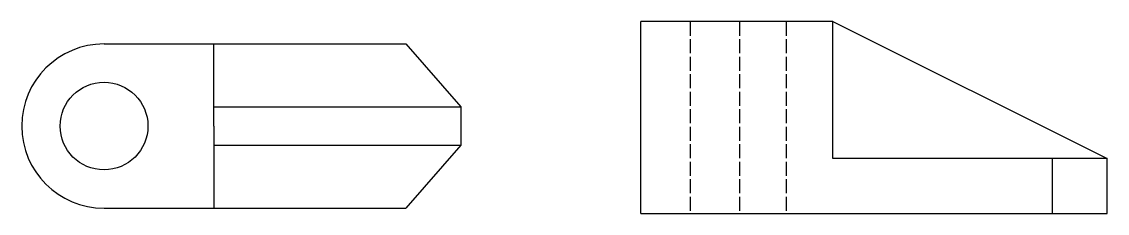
# Model space of a CAD drawing. Header units: millimetres. Extents: x 7.6 to 54, y 9.9 to 18.1.
import ezdxf

# ---------------------------------------------------------------- set-up
doc = ezdxf.new("R2010")
doc.units = ezdxf.units.MM
doc.linetypes.add('ACAD_ISO02W100', pattern=[15, 12, -3])
for name, color, linetype in [('Cerc', 2, 'ACAD_ISO02W100'), ('Contur', 1, 'ACAD_ISO02W100'), ('Linie punctata', 4, 'ACAD_ISO02W100'), ('Triungi', 6, 'ACAD_ISO02W100')]:
    doc.layers.add(name, color=color, linetype=linetype)

msp = doc.modelspace()

# ---------------------------------------------------------------- linework, layer by layer
at = {"layer": 'Cerc', "linetype": 'Continuous'}
msp.add_circle((11.116, 13.656), 1.876, dxfattribs=at)
at = {"layer": 'Contur', "linetype": 'Continuous'}
for p, q in [((42.258, 18.126), (34.051, 18.126)), ((34.051, 9.918), (34.051, 18.126)), ((11.116, 17.174), (24.013, 17.174)), ((15.806, 13.656), (15.806, 17.174)), ((24.013, 17.174), (26.358, 14.477)), ((15.806, 14.477), (24.013, 14.477)), ((24.013, 14.477), (26.358, 14.477)), ((26.358, 14.477), (26.358, 12.835)), ((15.806, 13.656), (15.806, 10.139)), ((15.806, 12.835), (24.013, 12.835)), ((24.013, 12.835), (26.358, 12.835)), ((26.358, 12.835), (24.013, 10.139)), ((51.638, 9.918), (51.638, 12.263)), ((53.983, 9.918), (53.983, 12.263)), ((11.116, 10.139), (24.013, 10.139)), ((34.051, 9.918), (53.983, 9.918))]:
    msp.add_line(p, q, dxfattribs=at)
msp.add_arc((11.116, 13.656), 3.517, 90, 270, dxfattribs=at)
at = {"layer": 'Linie punctata', "ltscale": 0.05}
for p, q in [((36.161, 18.126), (36.161, 9.918)), ((38.272, 18.126), (38.272, 9.918)), ((40.265, 18.126), (40.265, 9.918))]:
    msp.add_line(p, q, dxfattribs=at)
at = {"layer": 'Triungi', "linetype": 'Continuous'}
for p, q in [((42.258, 12.263), (42.258, 18.126)), ((42.258, 18.126), (53.983, 12.263)), ((53.983, 12.263), (42.258, 12.263))]:
    msp.add_line(p, q, dxfattribs=at)

doc.saveas('drawing.dxf')
